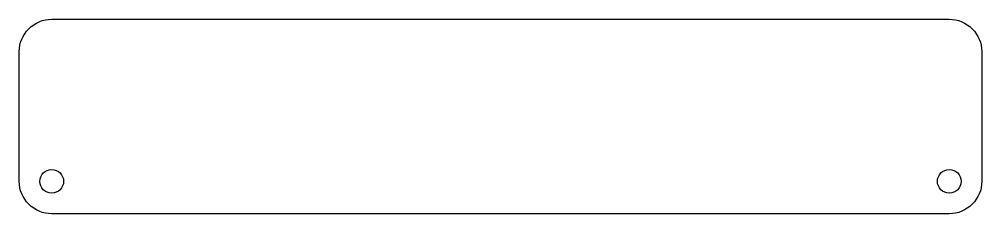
# Model space of a CAD drawing. Header units: millimetres. Extents: x -191.2 to -102.2, y 51.5 to 69.5.
import ezdxf

# ---------------------------------------------------------------- set-up
doc = ezdxf.new("R2010")
doc.units = ezdxf.units.MM
doc.layers.get('0').update_dxf_attribs({"linetype": 'CONTINUOUS'})

msp = doc.modelspace()

# ---------------------------------------------------------------- linework, layer by layer
msp.add_lwpolyline([(-191.15, 66.55, -0.414214), (-188.15, 69.55), (-105.15, 69.55, -0.414214), (-102.15, 66.55), (-102.15, 54.55, -0.414214), (-105.15, 51.55), (-188.15, 51.55, -0.414214), (-191.15, 54.55)], format="xyb", close=True)
msp.add_lwpolyline([(-191.15, 66.55, -0.414214), (-188.15, 69.55), (-105.15, 69.55, -0.414214), (-102.15, 66.55), (-102.15, 54.55, -0.414214), (-105.15, 51.55), (-188.15, 51.55, -0.414214), (-191.15, 54.55)], format="xyb", close=True)
for centre in [(-188.15, 54.55), (-188.15, 54.55), (-105.15, 54.55), (-105.15, 54.55)]:
    msp.add_circle(centre, 1.1)

doc.saveas('drawing.dxf')
